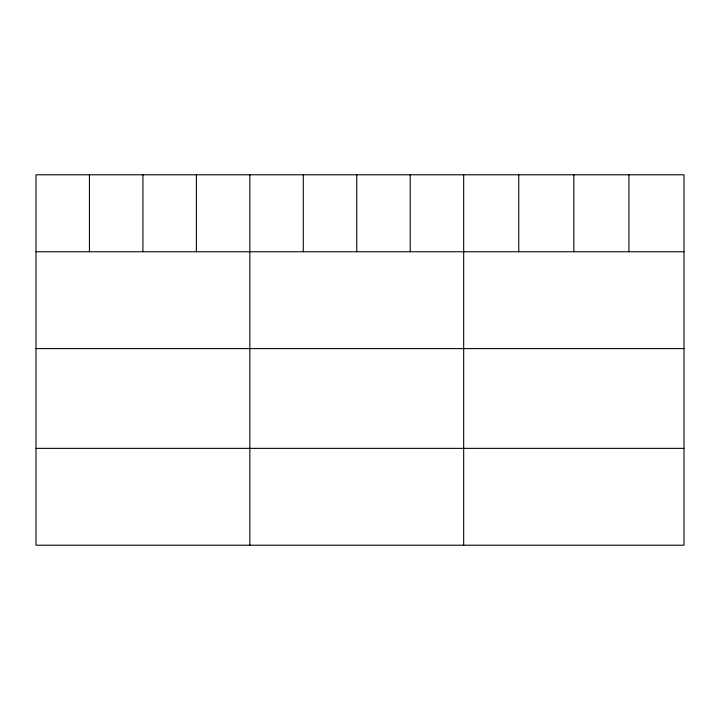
<?xml version="1.0" encoding="UTF-8"?>
<svg xmlns="http://www.w3.org/2000/svg" width="720" height="720" viewBox="0 0 720 720"><rect width="100%" height="100%" fill="white"/><g stroke="black" fill="none" stroke-linecap="round" stroke-linejoin="round"><path stroke-width="1.08" d="M684 251.757L684 545.202L36 545.202L36 174.798L684 174.798L684 251.757L36 251.757M36 348.597L684 348.597M36 448.362L684 448.362M628.92 174.798L628.92 251.757M573.84 174.798L573.84 251.757M518.76 174.798L518.76 251.757M463.68 174.798L463.68 545.202M410.22 174.798L410.22 251.757M356.76 174.798L356.76 251.757M303.3 174.798L303.3 251.757M249.84 174.798L249.84 545.202M196.38 174.798L196.38 251.757M142.92 174.798L142.92 251.757M89.46 174.798L89.46 251.757"/></g></svg>
